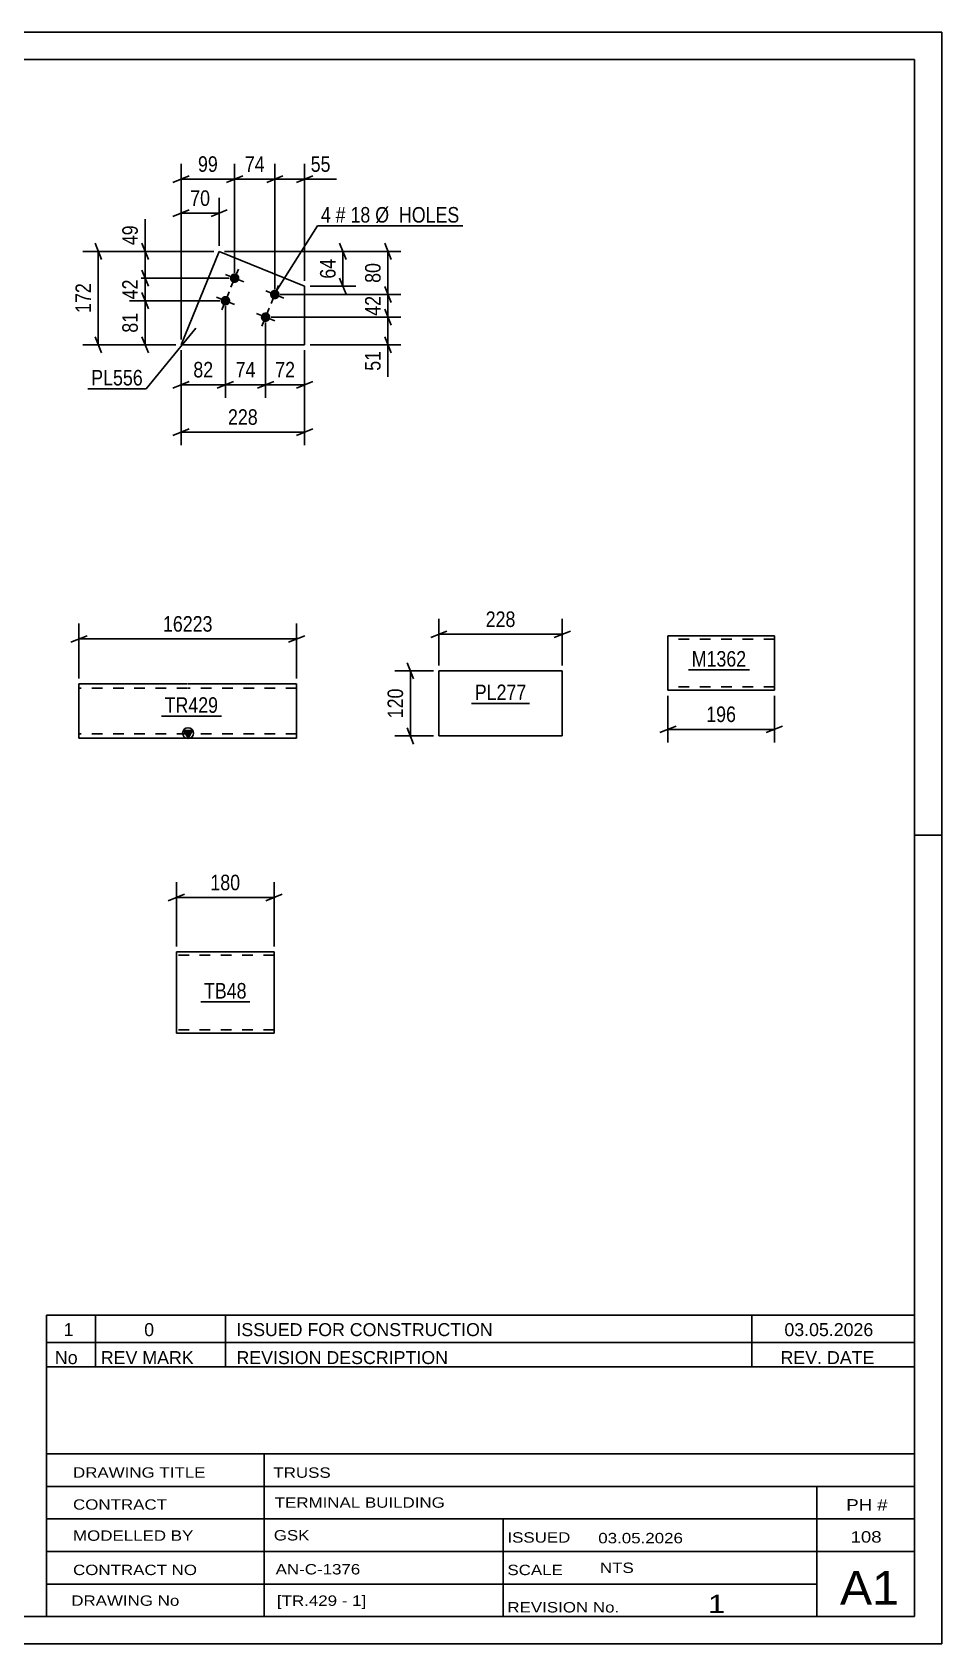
# Model space of a CAD drawing. Header units: millimetres. Extents: x 0 to 1772, y 0 to 560.
# Drawn here: x 252.4 to 420, y 0 to 297 of the extents above; entities that cross this region are included whole.
import ezdxf

# ---------------------------------------------------------------- set-up
doc = ezdxf.new("R2010")
doc.units = ezdxf.units.MM
doc.linetypes.add('DXK_LINE_DOT2', pattern=[3.9198, 1.9599, -1.9599])
doc.styles.add('Arial Narrow', font='ARIALN.TTF', dxfattribs={"height": 0.2})

# ---------------------------------------------------------------- blocks, each defined once
blk = doc.blocks.new('Unknown-814276686-1133')
at = {"color": 5, "linetype": 'Continuous'}
for p, q in [((420, 297), (0, 297)), ((420, 0), (420, 297)), ((415, 292), (5, 292)), ((415, 5), (415, 292)), ((420, 149), (415, 149)), ((5, 5), (415, 5)), ((0, 0), (420, 0))]:
    blk.add_line(p, q, dxfattribs=at)
blk = doc.blocks.new('Unknown-814276686-13422')
at = {"color": 7, "linetype": 'Continuous'}
for p, q in [((255, 51.05), (255, 5)), ((255, 51.05), (415, 51.05)), ((415, 51), (415, 5)), ((255, 35), (415, 35)), ((295.14, 35), (295.14, 5)), ((255, 29), (415, 29)), ((397, 5.05), (397, 29.05)), ((255, 23), (415, 23)), ((339.14, 23), (339.14, 5)), ((255, 17), (415, 17)), ((255, 11), (397, 11)), ((255, 5), (415, 5))]:
    blk.add_line(p, q, dxfattribs=at)
at = {"color": 7, "style": 'Arial Narrow'}
for s, height, width, p in [('DRAWING TITLE', 1.9089, 1.425378, (259.88, 30.61)), ('TRUSS', 1.909, 1.425378, (296.81, 30.59)), ('TERMINAL BUILDING', 1.9089, 1.425378, (297.06, 25.07)), ('CONTRACT', 1.909, 1.425378, (259.88, 24.71)), ('MODELLED BY', 1.9089, 1.425378, (259.88, 18.98)), ('GSK', 1.909, 1.425378, (296.88, 19.04)), ('ISSUED', 1.909, 1.425378, (339.94, 18.64)), ('03.05.2026', 1.909, 1.425378, (356.69, 18.52)), ('CONTRACT NO', 1.9089, 1.425378, (259.88, 12.66)), ('AN-C-1376', 1.909, 1.425378, (297.23, 12.78)), ('SCALE', 1.909, 1.425378, (339.94, 12.65)), ('A1', 6.204, 1.25, (401.24, 7.2)), ('DRAWING No', 1.909, 1.425378, (259.56, 7)), ('[TR.429 - 1]', 1.9089, 1.425378, (297.46, 6.99)), ('1', 3.34, 1.5, (376.91, 5.68)), ('REVISION No.', 1.9089, 1.425378, (339.94, 5.77))]:
    blk.add_text(s, height=height, dxfattribs=dict(at, width=width)).set_placement(p)
at = {"color": 7, "linetype": 'Continuous', "style": 'Arial Narrow'}
for s, height, width, p in [('PH #', 2.1, 1.42538, (402.4, 24.55)), ('108', 2.1, 1.42538, (403.19, 18.65)), ('NTS', 1.909, 1.425378, (357, 13.05))]:
    blk.add_text(s, height=height, dxfattribs=dict(at, width=width)).set_placement(p)
blk = doc.blocks.new('Unknown-814276686-13423')
at = {"color": 7, "linetype": 'Continuous'}
for p, q in [((255, 60.55), (415, 60.55)), ((415, 60.55), (255, 60.55)), ((255, 60.55), (255, 55.55)), ((264, 60.55), (264, 55.55)), ((288, 60.55), (288, 55.55)), ((385, 60.55), (385, 55.55)), ((415, 60.55), (415, 55.55)), ((255, 55.55), (415, 55.55)), ((255, 55.55), (255, 51.05)), ((255, 55.55), (415, 55.55)), ((264, 55.55), (264, 51.05)), ((288, 55.55), (288, 51.05)), ((385, 55.55), (385, 51.05)), ((415, 55.55), (415, 51.05)), ((415, 51.05), (255, 51.05))]:
    blk.add_line(p, q, dxfattribs=at)
at = {"color": 7, "linetype": 'Continuous', "style": 'Arial Narrow'}
for s, height, width, p in [('1', 2.39, 1.196471, (258.16, 56.7)), ('0', 2.39, 1.196471, (273, 56.7)), ('ISSUED FOR CONSTRUCTION', 2.3861, 1.196471, (290, 56.7)), ('03.05.2026', 2.386, 1.196471, (391, 56.7)), ('No', 2.386, 1.2, (256.54, 51.55)), ('REV MARK', 2.386, 1.2, (265, 51.55)), ('REVISION DESCRIPTION', 2.3861, 1.2, (290, 51.55)), ('REV. DATE', 2.386, 1.2, (390.28, 51.55))]:
    blk.add_text(s, height=height, dxfattribs=dict(at, width=width)).set_placement(p)
blk = doc.blocks.new('Part-814276686-6798 - 6794')
at = {"color": 2, "linetype": 'Continuous'}
for p, q in [((327.3, 179.31), (327.3, 167.31)), ((327.3, 179.31), (350.06, 179.31)), ((350.06, 179.31), (350.06, 167.31)), ((327.3, 167.31), (350.06, 167.31))]:
    blk.add_line(p, q, dxfattribs=at)
blk = doc.blocks.new('Part-814276686-6892 - 6886')
at = {"color": 2, "linetype": 'Continuous'}
for p, q in [((279.8, 239.39), (286.82, 256.62)), ((286.82, 256.62), (302.57, 250.2)), ((302.57, 239.39), (302.57, 250.2)), ((279.8, 239.39), (302.57, 239.39))]:
    blk.add_line(p, q, dxfattribs=at)
blk = doc.blocks.new('Bolt-814276686-6925 - 6886')
at = {"linetype": 'Continuous'}
for points in [[(290.5, 251.34, -1), (288.84, 252.02, -1)], [(297.91, 248.32, -1), (296.24, 249, -1)], [(288.8, 247.17, -1), (287.14, 247.85, -1)], [(296.21, 244.15, -1), (294.55, 244.83, -1)]]:
    blk.add_hatch(color=1, dxfattribs=at).paths.add_polyline_path(points)
at = {"color": 1, "linetype": 'Continuous'}
for p, q in [((290.35, 253.35), (288.99, 250.01)), ((288, 252.36), (291.34, 251)), ((297.76, 250.33), (296.4, 246.99)), ((286.3, 248.19), (289.64, 246.83)), ((288.65, 249.18), (287.29, 245.85)), ((295.41, 249.34), (298.74, 247.98)), ((293.71, 245.17), (297.05, 243.81)), ((296.06, 246.16), (294.7, 242.83))]:
    blk.add_line(p, q, dxfattribs=at)
blk = doc.blocks.new('Part-814276686-12863 - 12862')
at = {"color": 2, "linetype": 'Continuous'}
for p, q in [((296.94, 127.52), (278.94, 127.52)), ((278.94, 127.52), (278.94, 112.61)), ((296.94, 127.52), (296.94, 112.52)), ((278.94, 112.61), (278.94, 112.52)), ((278.94, 112.52), (296.94, 112.52))]:
    blk.add_line(p, q, dxfattribs=at)
at = {"color": 7, "linetype": 'DXK_LINE_DOT2'}
for p, q in [((296.94, 126.92), (278.94, 126.92)), ((296.94, 127.43), (296.94, 127.52)), ((278.94, 113.12), (278.94, 113.16)), ((296.94, 113.12), (278.94, 113.12)), ((296.94, 113.12), (296.94, 113.16))]:
    blk.add_line(p, q, dxfattribs=at)
blk = doc.blocks.new('Part-814276686-1867 - 1857')
at = {"linetype": 'Continuous'}
blk.add_hatch(color=2, dxfattribs=at).paths.add_polyline_path([(281.08, 166.92), (280.28, 168.32), (281.88, 168.32)])
at = {"color": 2, "linetype": 'Continuous'}
for p, q in [((280.98, 176.92), (260.98, 176.92)), ((260.98, 176.92), (260.98, 168.52)), ((301.08, 176.92), (281.08, 176.92)), ((301.08, 176.92), (301.08, 168.52)), ((260.98, 167.39), (260.98, 168.52)), ((260.98, 166.92), (260.98, 167.39)), ((280.98, 166.92), (260.98, 166.92)), ((281.08, 166.92), (280.28, 168.32)), ((280.28, 168.32), (281.88, 168.32)), ((281.88, 168.32), (281.08, 166.92)), ((301.08, 166.92), (281.08, 166.92)), ((301.08, 166.92), (301.08, 168.52))]:
    blk.add_line(p, q, dxfattribs=at)
at = {"color": 7, "linetype": 'DXK_LINE_DOT2'}
for p, q in [((260.98, 176.8), (260.98, 175.32)), ((280.98, 176.12), (260.98, 176.12)), ((301.08, 176.12), (281.08, 176.12)), ((260.98, 167.78), (260.98, 168.52)), ((260.98, 167.72), (260.98, 167.78)), ((260.98, 167.72), (260.98, 167.78)), ((260.98, 167.39), (260.98, 167.78)), ((280.98, 167.72), (260.98, 167.72)), ((301.08, 167.72), (281.08, 167.72)), ((301.08, 167.78), (301.08, 168.21)), ((301.08, 167.72), (301.08, 167.78))]:
    blk.add_line(p, q, dxfattribs=at)
at = {"color": 2, "linetype": 'Continuous'}
blk.add_circle((281.08, 167.82), 1, dxfattribs=at)
blk = doc.blocks.new('Part-814276686-12935 - 12934')
at = {"color": 2, "linetype": 'Continuous'}
for p, q in [((389.14, 185.73), (369.53, 185.73)), ((369.53, 185.73), (369.53, 175.82)), ((389.14, 176.93), (389.14, 185.73)), ((369.53, 175.82), (369.53, 175.73)), ((369.53, 175.73), (389.14, 175.73)), ((389.14, 175.73), (389.14, 176.93))]:
    blk.add_line(p, q, dxfattribs=at)
at = {"color": 7, "linetype": 'DXK_LINE_DOT2'}
for p, q in [((389.14, 185.13), (369.53, 185.13)), ((389.14, 185.13), (389.14, 185.08)), ((389.14, 185.08), (389.14, 185.13)), ((389.14, 184.98), (389.14, 185.08)), ((389.14, 185.08), (389.14, 184.98)), ((369.53, 176.33), (369.53, 176.37)), ((389.14, 176.33), (369.53, 176.33)), ((389.14, 176.37), (389.14, 176.7)), ((389.14, 176.33), (389.14, 176.37))]:
    blk.add_line(p, q, dxfattribs=at)
blk = doc.blocks.new('StraightDimension-814276686-6800 - 6794')
at = {"color": 7, "linetype": 'Continuous'}
for p, q in [((326.3, 179.31), (319.21, 179.31)), ((321.46, 180.81), (322.66, 177.81)), ((322.06, 167.31), (322.06, 179.31)), ((326.3, 167.31), (319.21, 167.31)), ((322.66, 165.81), (321.46, 168.81))]:
    blk.add_line(p, q, dxfattribs=at)
at = {"color": 0}
blk.add_wipeout([(321.31, 176.65), (317.11, 176.65), (317.11, 169.97), (321.31, 169.97)], dxfattribs=at)
at = {"color": 3, "style": 'Arial Narrow'}
blk.add_text('120', height=2.863, rotation=90.0002, dxfattribs=at).set_placement((320.71, 170.57))
blk = doc.blocks.new('StraightDimension-814276686-6811 - 6794')
at = {"color": 7, "linetype": 'Continuous'}
for p, q in [((327.3, 180.31), (327.3, 188.89)), ((350.06, 180.31), (350.06, 188.89)), ((328.8, 186.64), (325.8, 185.44)), ((327.3, 186.04), (350.06, 186.04)), ((348.56, 185.44), (351.56, 186.64))]:
    blk.add_line(p, q, dxfattribs=at)
at = {"color": 0}
blk.add_wipeout([(342.02, 186.79), (342.02, 190.99), (335.34, 190.99), (335.34, 186.79)], dxfattribs=at)
at = {"color": 3, "style": 'Arial Narrow'}
blk.add_text('228', height=2.863, dxfattribs=at).set_placement((335.94, 187.39))
blk = doc.blocks.new('StraightDimension-814276686-6969 - 6886')
at = {"color": 7, "linetype": 'Continuous'}
for p, q in [((295.58, 269.32), (298.58, 270.52)), ((297.08, 249.66), (297.08, 272.77)), ((304.07, 270.52), (301.07, 269.32)), ((302.57, 251.2), (302.57, 272.77)), ((297.08, 269.92), (302.57, 269.92))]:
    blk.add_line(p, q, dxfattribs=at)
at = {"color": 0}
blk.add_wipeout([(307.95, 270.67), (307.95, 274.87), (303.09, 274.87), (303.09, 270.67)], dxfattribs=at)
at = {"color": 7, "linetype": 'Continuous'}
blk.add_line((302.57, 269.92), (308.47, 269.92), dxfattribs=at)
blk.add_line((302.57, 269.92), (308.47, 269.92), dxfattribs=at)
at = {"color": 3, "style": 'Arial Narrow'}
blk.add_text('55', height=2.863, dxfattribs=at).set_placement((303.69, 271.27))
blk = doc.blocks.new('StraightDimension-814276686-6927 - 6886')
at = {"color": 7, "linetype": 'Continuous'}
for p, q in [((279.8, 240.39), (279.8, 266.49)), ((286.82, 257.62), (286.82, 266.49)), ((278.3, 263.04), (281.3, 264.24)), ((279.8, 263.64), (286.82, 263.64)), ((288.32, 264.24), (285.32, 263.04))]:
    blk.add_line(p, q, dxfattribs=at)
at = {"color": 0}
blk.add_wipeout([(285.74, 264.39), (285.74, 268.59), (280.88, 268.59), (280.88, 264.39)], dxfattribs=at)
at = {"color": 3, "style": 'Arial Narrow'}
blk.add_text('70', height=2.863, dxfattribs=at).set_placement((281.48, 264.99))
blk = doc.blocks.new('StraightDimension-814276686-6939 - 6886')
at = {"color": 7, "linetype": 'Continuous'}
for p, q in [((287.82, 256.62), (312.02, 256.62)), ((309.02, 258.12), (310.22, 255.12)), ((309.62, 250.2), (309.62, 256.62)), ((303.57, 250.2), (312.02, 250.2)), ((310.22, 248.7), (309.02, 251.7))]:
    blk.add_line(p, q, dxfattribs=at)
at = {"color": 0}
blk.add_wipeout([(308.87, 255.84), (304.67, 255.84), (304.67, 250.98), (308.87, 250.98)], dxfattribs=at)
at = {"color": 3, "style": 'Arial Narrow'}
blk.add_text('64', height=2.863, rotation=90.0002, dxfattribs=at).set_placement((308.27, 251.58))
blk = doc.blocks.new('StraightDimension-814276686-6955 - 6886')
at = {"color": 7, "linetype": 'Continuous'}
for p, q in [((278.3, 269.32), (281.3, 270.52)), ((279.8, 240.39), (279.8, 272.77)), ((291.17, 270.52), (288.17, 269.32)), ((289.67, 252.68), (289.67, 272.77)), ((279.8, 269.92), (289.67, 269.92))]:
    blk.add_line(p, q, dxfattribs=at)
at = {"color": 0}
blk.add_wipeout([(287.16, 270.67), (287.16, 274.87), (282.31, 274.87), (282.31, 270.67)], dxfattribs=at)
at = {"color": 3, "style": 'Arial Narrow'}
blk.add_text('99', height=2.863, dxfattribs=at).set_placement((282.91, 271.27))
blk = doc.blocks.new('StraightDimension-814276686-6934 - 6886')
at = {"color": 7, "linetype": 'Continuous'}
for p, q in [((279.8, 238.39), (279.8, 220.9)), ((302.57, 238.39), (302.57, 220.9)), ((281.3, 223.9), (278.3, 222.7)), ((279.8, 223.3), (302.57, 223.3)), ((301.07, 222.7), (304.07, 223.9))]:
    blk.add_line(p, q, dxfattribs=at)
at = {"color": 0}
blk.add_wipeout([(294.53, 224.05), (294.53, 228.25), (287.84, 228.25), (287.84, 224.05)], dxfattribs=at)
at = {"color": 3, "style": 'Arial Narrow'}
blk.add_text('228', height=2.863, dxfattribs=at).set_placement((288.44, 224.65))
blk = doc.blocks.new('StraightDimension-814276686-6948 - 6886')
at = {"color": 7, "linetype": 'Continuous'}
for p, q in [((285.82, 256.62), (261.69, 256.62)), ((265.14, 255.12), (263.94, 258.12)), ((264.54, 239.39), (264.54, 256.62)), ((263.94, 240.89), (265.14, 237.89)), ((278.8, 239.39), (261.69, 239.39))]:
    blk.add_line(p, q, dxfattribs=at)
at = {"color": 0}
blk.add_wipeout([(263.79, 251.35), (259.59, 251.35), (259.59, 244.67), (263.79, 244.67)], dxfattribs=at)
at = {"color": 3, "style": 'Arial Narrow'}
blk.add_text('172', height=2.863, rotation=90.0002, dxfattribs=at).set_placement((263.19, 245.27))
blk = doc.blocks.new('StraightDimension-814276686-6961 - 6886')
at = {"color": 7, "linetype": 'Continuous'}
for p, q in [((288.17, 269.32), (291.17, 270.52)), ((289.67, 252.68), (289.67, 272.77)), ((298.58, 270.52), (295.58, 269.32)), ((297.08, 249.66), (297.08, 272.77)), ((289.67, 269.92), (297.08, 269.92))]:
    blk.add_line(p, q, dxfattribs=at)
at = {"color": 0}
blk.add_wipeout([(295.8, 270.67), (295.8, 274.87), (290.95, 274.87), (290.95, 270.67)], dxfattribs=at)
at = {"color": 3, "style": 'Arial Narrow'}
blk.add_text('74', height=2.863, dxfattribs=at).set_placement((291.55, 271.27))
blk = doc.blocks.new('StraightDimension-814276686-6978 - 6886')
at = {"color": 7, "linetype": 'Continuous'}
for p, q in [((287.97, 246.51), (287.97, 229.63)), ((279.8, 238.39), (279.8, 229.63)), ((278.3, 231.43), (281.3, 232.63)), ((279.8, 232.03), (287.97, 232.03)), ((289.47, 232.63), (286.47, 231.43))]:
    blk.add_line(p, q, dxfattribs=at)
at = {"color": 0}
blk.add_wipeout([(286.31, 232.78), (286.31, 236.98), (281.46, 236.98), (281.46, 232.78)], dxfattribs=at)
at = {"color": 3, "style": 'Arial Narrow'}
blk.add_text('82', height=2.863, dxfattribs=at).set_placement((282.06, 233.38))
blk = doc.blocks.new('StraightDimension-814276686-6984 - 6886')
at = {"color": 7, "linetype": 'Continuous'}
for p, q in [((287.97, 246.51), (287.97, 229.63)), ((295.38, 243.49), (295.38, 229.63)), ((286.47, 231.43), (289.47, 232.63)), ((287.97, 232.03), (295.38, 232.03)), ((296.88, 232.63), (293.88, 231.43))]:
    blk.add_line(p, q, dxfattribs=at)
at = {"color": 0}
blk.add_wipeout([(294.1, 232.78), (294.1, 236.98), (289.25, 236.98), (289.25, 232.78)], dxfattribs=at)
at = {"color": 3, "style": 'Arial Narrow'}
blk.add_text('74', height=2.863, dxfattribs=at).set_placement((289.85, 233.38))
blk = doc.blocks.new('StraightDimension-814276686-6992 - 6886')
at = {"color": 7, "linetype": 'Continuous'}
for p, q in [((295.38, 243.49), (295.38, 229.63)), ((302.57, 238.39), (302.57, 229.63)), ((293.88, 231.43), (296.88, 232.63)), ((295.38, 232.03), (302.57, 232.03)), ((304.07, 232.63), (301.07, 231.43))]:
    blk.add_line(p, q, dxfattribs=at)
at = {"color": 0}
blk.add_wipeout([(301.4, 232.78), (301.4, 236.98), (296.54, 236.98), (296.54, 232.78)], dxfattribs=at)
at = {"color": 3, "style": 'Arial Narrow'}
blk.add_text('72', height=2.863, dxfattribs=at).set_placement((297.14, 233.38))
blk = doc.blocks.new('StraightDimension-814276686-6999 - 6886')
at = {"color": 7, "linetype": 'Continuous'}
for p, q in [((317.32, 250.16), (318.52, 247.16)), ((298.08, 248.66), (320.32, 248.66)), ((317.92, 244.49), (317.92, 248.66)), ((296.38, 244.49), (320.32, 244.49)), ((318.52, 242.99), (317.32, 245.99))]:
    blk.add_line(p, q, dxfattribs=at)
at = {"color": 0}
blk.add_wipeout([(317.17, 249.01), (312.97, 249.01), (312.97, 244.15), (317.17, 244.15)], dxfattribs=at)
at = {"color": 3, "style": 'Arial Narrow'}
blk.add_text('42', height=2.863, rotation=90.0002, dxfattribs=at).set_placement((316.57, 244.75))
blk = doc.blocks.new('StraightDimension-814276686-7007 - 6886')
at = {"color": 7, "linetype": 'Continuous'}
for p, q in [((296.38, 244.49), (320.32, 244.49)), ((317.32, 245.99), (318.52, 242.99)), ((317.92, 239.39), (317.92, 244.49)), ((318.52, 237.89), (317.32, 240.89)), ((303.57, 239.39), (320.32, 239.39))]:
    blk.add_line(p, q, dxfattribs=at)
at = {"color": 0}
blk.add_wipeout([(317.17, 238.87), (312.97, 238.87), (312.97, 234.01), (317.17, 234.01)], dxfattribs=at)
at = {"color": 7, "linetype": 'Continuous'}
blk.add_line((317.92, 239.39), (317.92, 233.49), dxfattribs=at)
blk.add_line((317.92, 239.39), (317.92, 233.49), dxfattribs=at)
at = {"color": 3, "style": 'Arial Narrow'}
blk.add_text('51', height=2.863, rotation=90.0002, dxfattribs=at).set_placement((316.57, 234.61))
blk = doc.blocks.new('StraightDimension-814276686-7013 - 6886')
at = {"color": 7, "linetype": 'Continuous'}
for p, q in [((287.82, 256.62), (320.32, 256.62)), ((317.32, 258.12), (318.52, 255.12)), ((317.92, 248.66), (317.92, 256.62)), ((318.52, 247.16), (317.32, 250.16)), ((298.08, 248.66), (320.32, 248.66))]:
    blk.add_line(p, q, dxfattribs=at)
at = {"color": 0}
blk.add_wipeout([(317.17, 255.07), (312.97, 255.07), (312.97, 250.21), (317.17, 250.21)], dxfattribs=at)
at = {"color": 3, "style": 'Arial Narrow'}
blk.add_text('80', height=2.863, rotation=90.0002, dxfattribs=at).set_placement((316.57, 250.81))
blk = doc.blocks.new('StraightDimension-814276686-7022 - 6886')
at = {"color": 7, "linetype": 'Continuous'}
for p, q in [((285.82, 256.62), (270.32, 256.62)), ((272.57, 258.12), (273.77, 255.12)), ((273.17, 251.68), (273.17, 256.62)), ((273.77, 250.18), (272.57, 253.18)), ((288.67, 251.68), (270.32, 251.68))]:
    blk.add_line(p, q, dxfattribs=at)
at = {"color": 0}
blk.add_wipeout([(272.42, 262), (268.22, 262), (268.22, 257.15), (272.42, 257.15)], dxfattribs=at)
at = {"color": 7, "linetype": 'Continuous'}
blk.add_line((273.17, 256.62), (273.17, 262.53), dxfattribs=at)
blk.add_line((273.17, 256.62), (273.17, 262.53), dxfattribs=at)
at = {"color": 3, "style": 'Arial Narrow'}
blk.add_text('49', height=2.863, rotation=90.0002, dxfattribs=at).set_placement((271.82, 257.75))
blk = doc.blocks.new('StraightDimension-814276686-7030 - 6886')
at = {"color": 7, "linetype": 'Continuous'}
for p, q in [((272.57, 253.18), (273.77, 250.18)), ((288.67, 251.68), (270.32, 251.68)), ((273.17, 247.51), (273.17, 251.68)), ((286.97, 247.51), (270.32, 247.51)), ((273.77, 246.01), (272.57, 249.01))]:
    blk.add_line(p, q, dxfattribs=at)
at = {"color": 0}
blk.add_wipeout([(272.42, 252.03), (268.22, 252.03), (268.22, 247.17), (272.42, 247.17)], dxfattribs=at)
at = {"color": 3, "style": 'Arial Narrow'}
blk.add_text('42', height=2.863, rotation=90.0002, dxfattribs=at).set_placement((271.82, 247.77))
blk = doc.blocks.new('StraightDimension-814276686-7038 - 6886')
at = {"color": 7, "linetype": 'Continuous'}
for p, q in [((286.97, 247.51), (270.32, 247.51)), ((272.57, 249.01), (273.77, 246.01)), ((273.17, 239.39), (273.17, 247.51)), ((273.77, 237.89), (272.57, 240.89)), ((278.8, 239.39), (270.32, 239.39))]:
    blk.add_line(p, q, dxfattribs=at)
at = {"color": 0}
blk.add_wipeout([(272.42, 245.88), (268.22, 245.88), (268.22, 241.03), (272.42, 241.03)], dxfattribs=at)
at = {"color": 3, "style": 'Arial Narrow'}
blk.add_text('81', height=2.863, rotation=90.0002, dxfattribs=at).set_placement((271.82, 241.63))
blk = doc.blocks.new('StraightDimension-814276686-12999 - 12862')
at = {"color": 7, "linetype": 'Continuous'}
for p, q in [((278.94, 128.52), (278.94, 140.37)), ((296.94, 128.52), (296.94, 140.37)), ((280.44, 138.12), (277.44, 136.92)), ((278.94, 137.52), (296.94, 137.52)), ((295.44, 136.92), (298.44, 138.12))]:
    blk.add_line(p, q, dxfattribs=at)
at = {"color": 0}
blk.add_wipeout([(291.29, 138.27), (291.29, 142.47), (284.6, 142.47), (284.6, 138.27)], dxfattribs=at)
at = {"color": 3, "style": 'Arial Narrow'}
blk.add_text('180', height=2.863, dxfattribs=at).set_placement((285.2, 138.87))
blk = doc.blocks.new('StraightDimension-814276686-1946 - 1857')
at = {"color": 7, "linetype": 'Continuous'}
for p, q in [((260.98, 177.92), (260.98, 188.03)), ((301.08, 177.92), (301.08, 188.03)), ((262.48, 185.78), (259.48, 184.58)), ((260.98, 185.18), (301.08, 185.18)), ((299.58, 184.58), (302.58, 185.78))]:
    blk.add_line(p, q, dxfattribs=at)
at = {"color": 0}
blk.add_wipeout([(286.21, 185.93), (286.21, 190.13), (275.86, 190.13), (275.86, 185.93)], dxfattribs=at)
at = {"color": 3, "style": 'Arial Narrow'}
blk.add_text('16223', height=2.863, dxfattribs=at).set_placement((276.46, 186.53))
blk = doc.blocks.new('StraightDimension-814276686-13003 - 12934')
at = {"color": 7, "linetype": 'Continuous'}
for p, q in [((369.53, 174.73), (369.53, 166.12)), ((389.14, 174.73), (389.14, 166.12)), ((371.03, 169.12), (368.03, 167.92)), ((369.53, 168.52), (389.14, 168.52)), ((387.64, 167.92), (390.64, 169.12))]:
    blk.add_line(p, q, dxfattribs=at)
at = {"color": 0}
blk.add_wipeout([(382.68, 169.27), (382.68, 173.47), (375.99, 173.47), (375.99, 169.27)], dxfattribs=at)
at = {"color": 3, "style": 'Arial Narrow'}
blk.add_text('196', height=2.863, dxfattribs=at).set_placement((376.59, 169.87))
blk = doc.blocks.new('Mark-814276686-6796 - 6794')
at = {"color": 0}
blk.add_wipeout([(343.43, 173.91), (343.43, 176.91), (333.93, 176.91), (333.93, 173.91)], dxfattribs=at)
blk.add_wipeout([(343.43, 173.91), (343.43, 176.91), (333.93, 176.91), (333.93, 173.91)], dxfattribs=at)
at = {"color": 30, "linetype": 'Continuous'}
blk.add_line((333.33, 173.31), (344.03, 173.31), dxfattribs=at)
at = {"color": 3, "style": 'Arial Narrow'}
blk.add_text('PL277', height=2.863, dxfattribs=at).set_placement((333.93, 173.91))
blk = doc.blocks.new('Mark-814276686-6921 - 6886')
at = {"color": 0}
blk.add_wipeout([(307.39, 261.92), (307.39, 264.92), (305.56, 264.92), (305.56, 261.92)], dxfattribs=at)
blk.add_wipeout([(307.39, 261.92), (307.39, 264.92), (305.56, 264.92), (305.56, 261.92)], dxfattribs=at)
at = {"color": 7, "linetype": 'Continuous'}
blk.add_line((296.82, 248.5), (304.96, 261.32), dxfattribs=at)
at = {"color": 0}
blk.add_wipeout([(310.12, 261.92), (310.12, 264.92), (308.29, 264.92), (308.29, 261.92)], dxfattribs=at)
blk.add_wipeout([(310.12, 261.92), (310.12, 264.92), (308.29, 264.92), (308.29, 261.92)], dxfattribs=at)
at = {"color": 3, "style": 'Arial Narrow'}
blk.add_text('4', height=2.86, dxfattribs=at).set_placement((305.56, 261.92))
at = {"color": 0}
blk.add_wipeout([(314.68, 261.92), (314.68, 264.92), (311.02, 264.92), (311.02, 261.92)], dxfattribs=at)
blk.add_wipeout([(314.68, 261.92), (314.68, 264.92), (311.02, 264.92), (311.02, 261.92)], dxfattribs=at)
at = {"color": 3, "style": 'Arial Narrow'}
blk.add_text('#', height=2.86, dxfattribs=at).set_placement((308.29, 261.92))
at = {"color": 0}
blk.add_wipeout([(331.1, 261.92), (331.1, 264.92), (315.58, 264.92), (315.58, 261.92)], dxfattribs=at)
blk.add_wipeout([(331.1, 261.92), (331.1, 264.92), (315.58, 264.92), (315.58, 261.92)], dxfattribs=at)
at = {"color": 7, "linetype": 'Continuous'}
blk.add_line((304.96, 261.32), (331.7, 261.32), dxfattribs=at)
at = {"color": 3, "style": 'Arial Narrow'}
for s, p in [('18', (311.02, 261.92)), ('Ø  HOLES', (315.58, 261.92))]:
    blk.add_text(s, height=2.863, dxfattribs=at).set_placement(p)
blk = doc.blocks.new('Mark-814276686-6888 - 6886')
at = {"color": 0}
blk.add_wipeout([(272.74, 231.9), (272.74, 234.9), (263.24, 234.9), (263.24, 231.9)], dxfattribs=at)
blk.add_wipeout([(272.74, 231.9), (272.74, 234.9), (263.24, 234.9), (263.24, 231.9)], dxfattribs=at)
at = {"color": 30, "linetype": 'Continuous'}
for p in [(282.53, 242.46), (262.64, 231.3)]:
    blk.add_line(p, (273.34, 231.3), dxfattribs=at)
at = {"color": 3, "style": 'Arial Narrow'}
blk.add_text('PL556', height=2.863, dxfattribs=at).set_placement((263.24, 231.9))
blk = doc.blocks.new('Mark-814276686-13025 - 12862')
at = {"color": 0}
blk.add_wipeout([(291.87, 118.91), (291.87, 121.91), (284.02, 121.91), (284.02, 118.91)], dxfattribs=at)
blk.add_wipeout([(291.87, 118.91), (291.87, 121.91), (284.02, 121.91), (284.02, 118.91)], dxfattribs=at)
at = {"color": 30, "linetype": 'Continuous'}
blk.add_line((283.42, 118.31), (292.47, 118.31), dxfattribs=at)
at = {"color": 3, "style": 'Arial Narrow'}
blk.add_text('TB48', height=2.863, dxfattribs=at).set_placement((284.02, 118.91))
blk = doc.blocks.new('Mark-814276686-1865 - 1857')
at = {"color": 0}
blk.add_wipeout([(286.62, 171.57), (286.62, 174.57), (276.76, 174.57), (276.76, 171.57)], dxfattribs=at)
blk.add_wipeout([(286.62, 171.57), (286.62, 174.57), (276.76, 174.57), (276.76, 171.57)], dxfattribs=at)
at = {"color": 30, "linetype": 'Continuous'}
blk.add_line((276.16, 170.97), (287.22, 170.97), dxfattribs=at)
at = {"color": 3, "style": 'Arial Narrow'}
blk.add_text('TR429', height=2.863, dxfattribs=at).set_placement((276.76, 171.57))
blk = doc.blocks.new('Mark-814276686-13028 - 12934')
at = {"color": 0}
blk.add_wipeout([(383.97, 180.09), (383.97, 183.09), (373.91, 183.09), (373.91, 180.09)], dxfattribs=at)
blk.add_wipeout([(383.97, 180.09), (383.97, 183.09), (373.91, 183.09), (373.91, 180.09)], dxfattribs=at)
at = {"color": 30, "linetype": 'Continuous'}
blk.add_line((373.31, 179.49), (384.57, 179.49), dxfattribs=at)
at = {"color": 3, "style": 'Arial Narrow'}
blk.add_text('M1362', height=2.863, dxfattribs=at).set_placement((373.91, 180.09))

msp = doc.modelspace()

# ---------------------------------------------------------------- block references
for name in ['Unknown-814276686-1133', 'Part-814276686-6892 - 6886', 'Bolt-814276686-6925 - 6886', 'Part-814276686-12935 - 12934', 'Part-814276686-6798 - 6794', 'Part-814276686-1867 - 1857', 'Part-814276686-12863 - 12862', 'Unknown-814276686-13423', 'Unknown-814276686-13422']:
    msp.add_blockref(name, (0, 0))

# ---------------------------------------------------------------- next in the draw order: block references
for name in ['StraightDimension-814276686-6969 - 6886', 'StraightDimension-814276686-6927 - 6886', 'StraightDimension-814276686-6934 - 6886', 'StraightDimension-814276686-1946 - 1857', 'Mark-814276686-13028 - 12934', 'StraightDimension-814276686-6800 - 6794', 'Mark-814276686-6796 - 6794', 'Mark-814276686-1865 - 1857', 'StraightDimension-814276686-13003 - 12934', 'StraightDimension-814276686-12999 - 12862', 'Mark-814276686-13025 - 12862']:
    msp.add_blockref(name, (0, 0))

# ---------------------------------------------------------------- next in the draw order: block references
for name in ['StraightDimension-814276686-6939 - 6886', 'StraightDimension-814276686-6811 - 6794']:
    msp.add_blockref(name, (0, 0))

# ---------------------------------------------------------------- next in the draw order: block references
msp.add_blockref('StraightDimension-814276686-6955 - 6886', (0, 0))

# ---------------------------------------------------------------- next in the draw order: block references
for name in ['StraightDimension-814276686-6961 - 6886', 'StraightDimension-814276686-6948 - 6886']:
    msp.add_blockref(name, (0, 0))

# ---------------------------------------------------------------- next in the draw order: block references
msp.add_blockref('StraightDimension-814276686-6978 - 6886', (0, 0))

# ---------------------------------------------------------------- next in the draw order: block references
msp.add_blockref('StraightDimension-814276686-6984 - 6886', (0, 0))

# ---------------------------------------------------------------- next in the draw order: block references
msp.add_blockref('StraightDimension-814276686-6992 - 6886', (0, 0))

# ---------------------------------------------------------------- next in the draw order: block references
msp.add_blockref('StraightDimension-814276686-6999 - 6886', (0, 0))

# ---------------------------------------------------------------- next in the draw order: block references
msp.add_blockref('StraightDimension-814276686-7007 - 6886', (0, 0))

# ---------------------------------------------------------------- next in the draw order: block references
msp.add_blockref('StraightDimension-814276686-7013 - 6886', (0, 0))

# ---------------------------------------------------------------- next in the draw order: block references
for name in ['Mark-814276686-6921 - 6886', 'StraightDimension-814276686-7022 - 6886']:
    msp.add_blockref(name, (0, 0))

# ---------------------------------------------------------------- next in the draw order: block references
msp.add_blockref('StraightDimension-814276686-7030 - 6886', (0, 0))

# ---------------------------------------------------------------- next in the draw order: block references
msp.add_blockref('StraightDimension-814276686-7038 - 6886', (0, 0))

# ---------------------------------------------------------------- next in the draw order: block references
msp.add_blockref('Mark-814276686-6888 - 6886', (0, 0))

doc.saveas('drawing.dxf')
